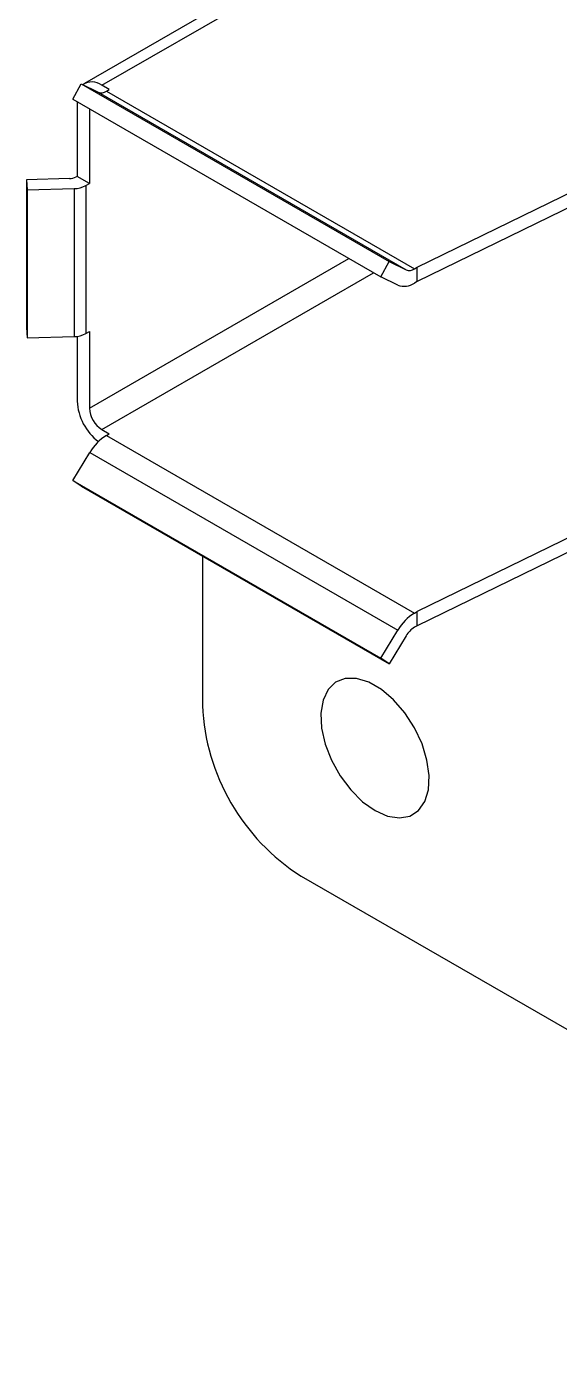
# Model space of a CAD drawing. Header units: millimetres. Extents: x 43 to 185, y 87 to 254.
# Drawn here: x 114.91 to 122.55, y 219.73 to 238.76 of the extents above; entities that cross this region are included whole.
import ezdxf

# ---------------------------------------------------------------- set-up
doc = ezdxf.new("R2010")
doc.units = ezdxf.units.MM

msp = doc.modelspace()

# ---------------------------------------------------------------- linework, layer by layer
at = {"color": 7, "linetype": 'Continuous', "lineweight": 25}
for p, q in [((123.518, 242.432), (115.74, 237.942)), ((115.99, 237.917), (123.768, 242.407)), ((120.512, 235.307), (127.196, 238.571)), ((127.196, 238.367), (120.512, 235.103)), ((115.573, 237.717), (115.693, 237.937)), ((115.693, 237.937), (120.109, 235.387)), ((115.693, 237.937), (115.938, 237.818)), ((116.096, 237.856), (115.99, 237.917)), ((116.057, 237.833), (116.096, 237.856)), ((116.057, 237.833), (120.473, 235.284)), ((115.573, 237.717), (119.989, 235.168)), ((115.637, 237.68), (115.637, 236.611)), ((115.938, 237.818), (120.354, 235.269)), ((115.813, 237.578), (115.813, 236.509)), ((115.525, 236.578), (114.911, 236.563)), ((114.911, 236.563), (114.922, 236.419)), ((114.911, 236.563), (114.911, 234.44)), ((115.637, 236.611), (115.625, 236.604)), ((115.813, 236.509), (115.637, 236.611)), ((115.76, 236.478), (115.813, 236.509)), ((114.922, 236.419), (115.594, 236.436)), ((114.922, 236.419), (114.922, 234.296)), ((115.594, 236.436), (115.594, 234.313)), ((115.76, 236.478), (115.76, 234.355)), ((115.813, 233.283), (119.534, 235.431)), ((119.989, 235.168), (120.109, 235.387)), ((120.109, 235.387), (120.354, 235.269)), ((115.99, 232.977), (119.887, 235.227)), ((120.234, 235.05), (119.989, 235.168)), ((120.473, 235.284), (120.512, 235.307)), ((120.512, 235.103), (120.512, 235.307)), ((120.512, 235.103), (120.473, 235.08)), ((114.911, 234.44), (114.922, 234.296)), ((114.922, 234.296), (115.594, 234.313)), ((115.637, 234.316), (115.637, 233.385)), ((115.76, 234.355), (115.813, 234.386)), ((115.813, 234.386), (115.813, 233.283)), ((115.99, 232.977), (116.096, 232.916)), ((116.057, 232.893), (116.096, 232.916)), ((116.057, 232.893), (120.473, 230.344)), ((115.573, 232.246), (115.818, 232.648)), ((115.818, 232.648), (120.234, 230.098)), ((115.573, 232.246), (119.989, 229.697)), ((115.693, 232.165), (115.573, 232.246)), ((115.693, 232.165), (120.109, 229.616)), ((124.41, 232.268), (120.512, 230.367)), ((124.41, 232.064), (120.512, 230.163)), ((117.433, 231.16), (117.433, 229.02)), ((120.473, 230.344), (120.512, 230.367)), ((120.512, 230.163), (120.512, 230.367)), ((119.989, 229.697), (120.234, 230.098)), ((120.512, 230.163), (120.473, 230.14)), ((120.354, 230.017), (120.109, 229.616)), ((120.109, 229.616), (119.989, 229.697)), ((118.848, 226.57), (147.839, 209.834))]:
    msp.add_line(p, q, dxfattribs=at)
at = {"color": 7, "linetype": 'Continuous', "lineweight": 25, "flags": 128}
msp.add_lwpolyline([(119.908, 227.51), (120.088, 227.43), (120.257, 227.404), (120.408, 227.431), (120.532, 227.511), (120.623, 227.64), (120.674, 227.81), (120.685, 228.012), (120.653, 228.235), (120.582, 228.468), (120.474, 228.698), (120.336, 228.911), (120.174, 229.098), (119.999, 229.248), (119.818, 229.352), (119.642, 229.405), (119.481, 229.405), (119.343, 229.351), (119.235, 229.246), (119.163, 229.096), (119.132, 228.908), (119.142, 228.694), (119.194, 228.464), (119.284, 228.232), (119.408, 228.008), (119.559, 227.807), (119.729, 227.637), (119.908, 227.51)], dxfattribs=at)
at = {"color": 7, "linetype": 'Continuous', "lineweight": 25}
for centre, radius, start, end in [((115.848, 237.735), 0.231, 51.935, 124.7388), ((115.983, 237.939), 0.129, 249.5153, 305.0156), ((115.524, 236.792), 0.213, 270.291, 298.1729), ((115.592, 236.791), 0.356, 270.291, 298.1729), ((120.399, 235.39), 0.129, 249.5153, 305.0156), ((120.325, 235.292), 0.259, 249.5153, 305.0156), ((115.592, 234.668), 0.356, 270.291, 298.1729), ((116.416, 233.424), 0.78, 182.8567, 232.6184), ((116.197, 233.301), 0.384, 182.6055, 237.3945), ((116.432, 232.289), 0.711, 121.822, 149.709), ((120.848, 229.74), 0.711, 121.822, 149.709), ((120.661, 229.838), 0.356, 121.822, 149.709), ((120.491, 229.152), 3.06, 182.4763, 237.5237)]:
    msp.add_arc(centre, radius, start, end, dxfattribs=at)

doc.saveas('drawing.dxf')
